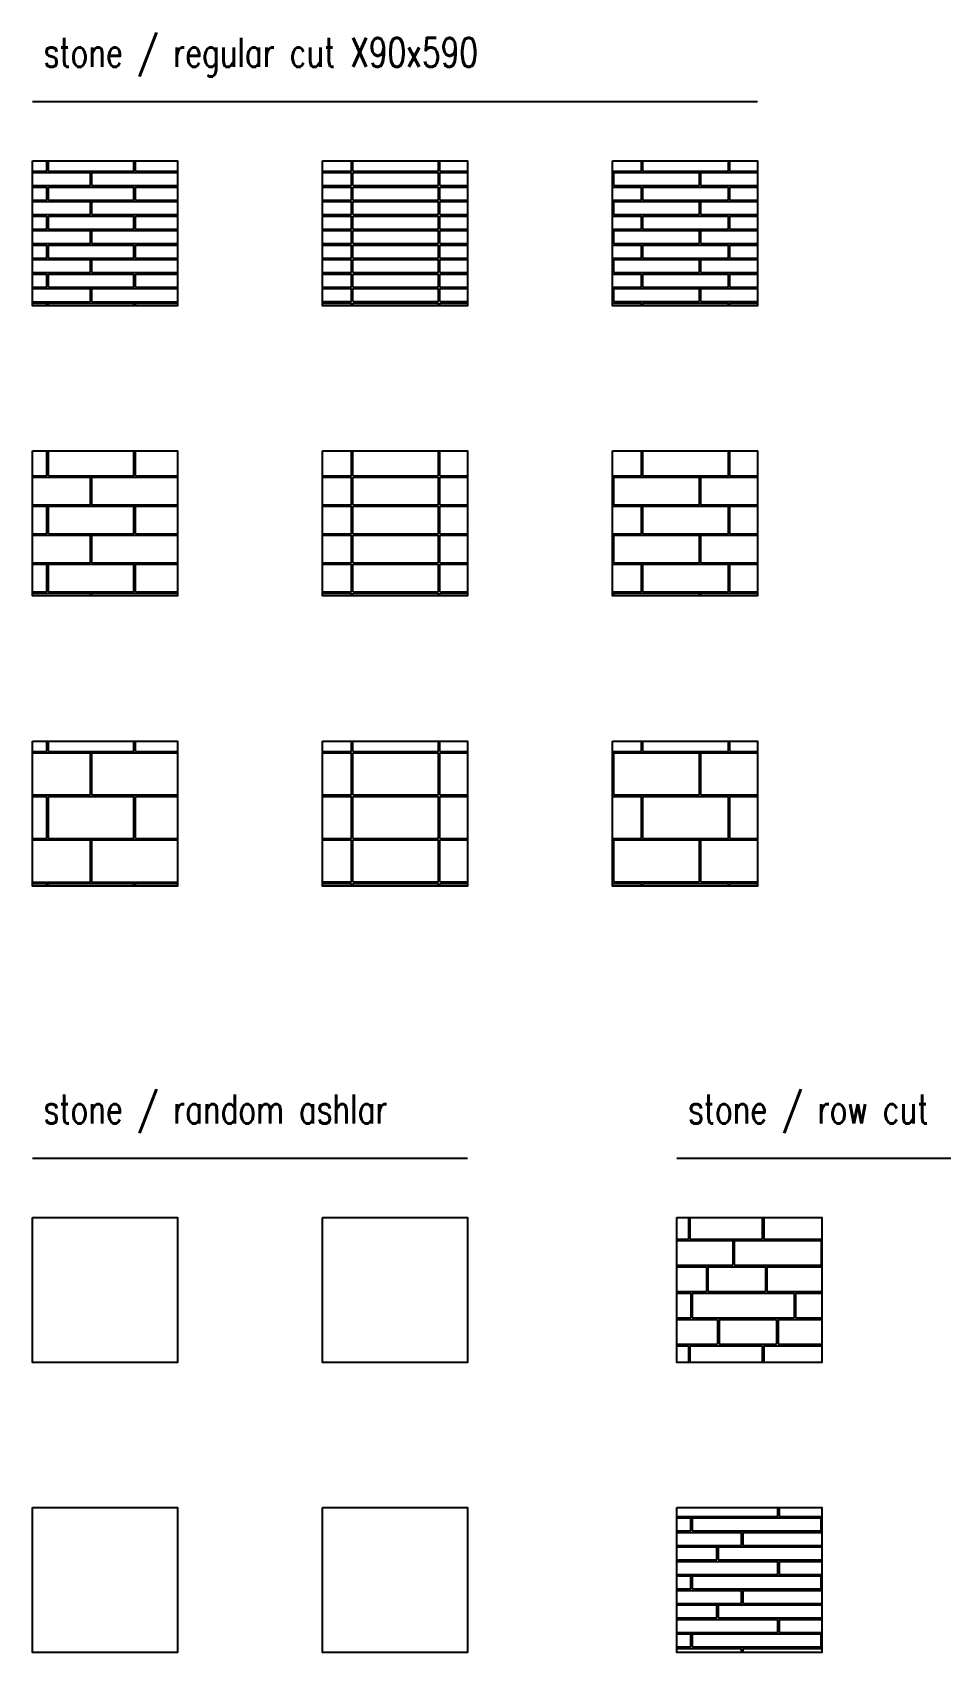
# Model space of a CAD drawing. Header units: millimetres. Extents: x 25495 to 48354, y 13294 to 24461.
# Drawn here: x 34995 to 41258, y 13294 to 24461 of the extents above; entities that cross this region are included whole.
import ezdxf

# ---------------------------------------------------------------- set-up
doc = ezdxf.new("R2010")
doc.units = ezdxf.units.MM
doc.header["$LTSCALE"] = 0.5
doc.styles.add('Annotative', font='romans.shx', dxfattribs={"width": 0.75})

msp = doc.modelspace()

# ---------------------------------------------------------------- hatches: boundary and pattern name
h = msp.add_hatch()
h.set_pattern_fill('ST-090S-HALF', color=256, pattern_type=2)
h.set_pattern_definition([(0, (5, 5), (300, 100), [590, -10]), (0, (5, 95), (300, 100), [590, -10]), (90, (-5, 5), (-300, 100), [90, -110]), (90, (5, 5), (-300, 100), [90, -110])])
h.paths.add_polyline_path([(34995, 23577), (34995, 22577), (35995, 22577), (35995, 23577)])
h = msp.add_hatch()
h.set_pattern_fill('ST-090S-STACK', color=256, pattern_type=2)
h.set_pattern_definition([(0, (5, 5), (0, 100), [590, -10]), (0, (5, 95), (0, 100), [590, -10]), (90, (-5, 5), (-600, 100), [90, -10]), (90, (5, 5), (-600, 100), [90, -10])])
h.paths.add_polyline_path([(36995, 22577), (37995, 22577), (37995, 23577), (36995, 23577)])
h = msp.add_hatch()
h.set_pattern_fill('ST-090S-THIRD', color=256, pattern_type=2)
h.set_pattern_definition([(0, (5, 5), (0, 200), [590, -10]), (0, (5, 95), (0, 200), [590, -10]), (0, (205, 105), (0, 200), [590, -10]), (0, (205, 195), (0, 200), [590, -10]), (90, (-5, 5), (-600, 4e-14), [90, -110]), (90, (5, 5), (-600, 4e-14), [90, -110]), (90, (195, 105), (-600, 4e-14), [90, -110]), (90, (205, 105), (-600, 4e-14), [90, -110])])
h.paths.add_polyline_path([(38995, 22577), (39995, 22577), (39995, 23577), (38995, 23577)])
h = msp.add_hatch()
h.set_pattern_fill('ST-190S-HALF', color=256, pattern_type=2)
h.set_pattern_definition([(0, (5, 5), (300, 200), [590, -10]), (0, (5, 195), (300, 200), [590, -10]), (90, (-5, 5), (-300, 200), [190, -210]), (90, (5, 5), (-300, 200), [190, -210])])
h.paths.add_polyline_path([(34995, 21577), (34995, 20577), (35995, 20577), (35995, 21577)])
h = msp.add_hatch()
h.set_pattern_fill('ST-190S-STACK', color=256, pattern_type=2)
h.set_pattern_definition([(0, (5, 5), (0, 200), [590, -10]), (0, (5, 195), (0, 200), [590, -10]), (90, (-5, 5), (-600, 200), [190, -10]), (90, (5, 5), (-600, 200), [190, -10])])
h.paths.add_polyline_path([(36995, 20577), (37995, 20577), (37995, 21577), (36995, 21577)])
h = msp.add_hatch()
h.set_pattern_fill('ST-190S-THIRD', color=256, pattern_type=2)
h.set_pattern_definition([(0, (5, 5), (0, 400), [590, -10]), (0, (5, 195), (0, 400), [590, -10]), (0, (205, 205), (0, 400), [590, -10]), (0, (205, 395), (0, 400), [590, -10]), (90, (-5, 5), (-600, 4e-14), [190, -210]), (90, (5, 5), (-600, 4e-14), [190, -210]), (90, (195, 205), (-600, 4e-14), [190, -210]), (90, (205, 205), (-600, 4e-14), [190, -210])])
h.paths.add_polyline_path([(38995, 20577), (39995, 20577), (39995, 21577), (38995, 21577)])
h = msp.add_hatch()
h.set_pattern_fill('ST-290S-HALF', color=256, pattern_type=2)
h.set_pattern_definition([(0, (5, 5), (300, 300), [590, -10]), (0, (5, 295), (300, 300), [590, -10]), (90, (-5, 5), (-300, 300), [290, -310]), (90, (5, 5), (-300, 300), [290, -310])])
h.paths.add_polyline_path([(34995, 19577), (34995, 18577), (35995, 18577), (35995, 19577)])
h = msp.add_hatch()
h.set_pattern_fill('ST-290S-STACK', color=256, pattern_type=2)
h.set_pattern_definition([(0, (5, 5), (0, 300), [590, -10]), (0, (5, 295), (0, 300), [590, -10]), (90, (-5, 5), (-600, 300), [290, -10]), (90, (5, 5), (-600, 300), [290, -10])])
h.paths.add_polyline_path([(36995, 18577), (37995, 18577), (37995, 19577), (36995, 19577)])
h = msp.add_hatch()
h.set_pattern_fill('ST-290S-THIRD', color=256, pattern_type=2)
h.set_pattern_definition([(0, (5, 5), (0, 600), [590, -10]), (0, (5, 295), (0, 600), [590, -10]), (0, (205, 305), (0, 600), [590, -10]), (0, (205, 595), (0, 600), [590, -10]), (90, (-5, 5), (-600, 4e-14), [290, -310]), (90, (5, 5), (-600, 4e-14), [290, -310]), (90, (195, 305), (-600, 4e-14), [290, -310]), (90, (205, 305), (-600, 4e-14), [290, -310])])
h.paths.add_polyline_path([(38995, 18577), (39995, 18577), (39995, 19577), (38995, 19577)])
h = msp.add_hatch()
h.set_pattern_fill('ST-ARIA', color=256, pattern_type=2)
h.set_pattern_definition([(0, (4751.8, 166.3), (0, -907.25), [803.275, -416.885]), (0, (4674.5, 357.8), (0, -907.25), [803.275, -416.885]), (0, (4751.8, -5.1), (0, -907.25), [803.275, -416.885]), (0, (4674.5, 529.3), (0, -907.25), [803.275, -416.885]), (0, (5380.3, 176.35), (0, -907.25), [701.675, -518.485]), (0, (4652.8, -15.1), (0, -907.25), [701.675, -518.485]), (0, (5380.3, 347.8), (0, -907.25), [701.675, -518.485]), (0, (4652.8, -186.55), (0, -907.25), [701.675, -518.485]), (0, (4449, -368), (0, -907.25), [600.075, -620.085]), (0, (5059.1, -368), (0, -907.25), [600.075, -620.085]), (0, (5059.1, -196.55), (0, -907.25), [600.075, -620.085]), (0, (4449, -196.55), (0, -907.25), [600.075, -620.085]), (0, (4871.9, 176.35), (0, -907.25), [498.475, -721.685]), (0, (5364.5, -15.1), (0, -907.25), [498.475, -721.685]), (0, (5364.5, -186.55), (0, -907.25), [498.475, -721.685]), (0, (4871.9, 347.8), (0, -907.25), [498.475, -721.685]), (0, (4344.9, 166.3), (0, -907.25), [396.875, -823.285]), (0, (5487.8, 357.8), (0, -907.25), [396.875, -823.285]), (0, (5487.8, 529.3), (0, -907.25), [396.875, -823.285]), (0, (4344.9, -5.1), (0, -907.25), [396.875, -823.285]), (270, (5487.8, 529.3), (1220.16, 7e-14), [171.45, -735.8]), (270, (5555.1, 166.3), (1220.16, 7e-14), [171.45, -735.8]), (270, (5354.5, -15.1), (1220.16, 7e-14), [171.45, -735.8]), (270, (5863, -15.1), (1220.16, 7e-14), [171.45, -735.8]), (270, (4674.5, 529.3), (1220.16, 7e-14), [171.45, -735.8]), (270, (4871.9, 347.8), (1220.16, 7e-14), [171.45, -735.8]), (270, (5059.1, -196.5), (1220.16, 7e-14), [171.45, -735.8]), (270, (4741.8, 166.3), (1220.16, 7e-14), [171.45, -735.8]), (270, (5380.3, 347.8), (1220.16, 7e-14), [171.45, -735.8]), (270, (4449, -196.5), (1220.16, 7e-14), [171.45, -735.8]), (270, (5370.3, 347.8), (1220.16, 7e-14), [171.45, -735.8]), (270, (5884.7, 529.3), (1220.16, 7e-14), [171.45, -735.8]), (270, (5659.2, -196.5), (1220.16, 7e-14), [171.45, -735.8]), (270, (6082, 347.8), (1220.16, 7e-14), [171.45, -735.8]), (270, (5477.8, 529.3), (1220.16, 7e-14), [171.45, -735.8]), (270, (5049.1, -196.5), (1220.16, 7e-14), [171.45, -735.8]), (270, (4652.8, -15.1), (1220.16, 7e-14), [171.45, -735.8]), (270, (4344.9, 166.3), (1220.16, 7e-14), [171.45, -735.8]), (270, (4751.8, 166.3), (1220.16, 7e-14), [171.45, -735.8]), (270, (5364.5, -15.1), (1220.16, 7e-14), [171.45, -735.8])])
h.paths.add_polyline_path([(39439, 16294), (39439, 15294), (40439, 15294), (40439, 16294)])
h = msp.add_hatch()
h.set_pattern_fill('ST-MAESTRO', color=256, pattern_type=2)
h.set_pattern_definition([(0, (5044, -168), (0, -400), [889.99, -910.01]), (0, (5344, -268), (0, -400), [889.99, -910.01]), (0, (5944, -168), (0, -400), [889.99, -910.01]), (0, (5694, -368), (0, -400), [889.99, -910.01]), (0, (4444, -268), (0, -400), [889.99, -910.01]), (0, (5524, -68), (0, -400), [889.99, -910.01]), (0, (4794, -368), (0, -400), [889.99, -910.01]), (0, (4624, -68), (0, -400), [889.99, -910.01]), (0, (4444, -178), (0, -400), [889.99, -910.01]), (0, (5944, -78), (0, -400), [889.99, -910.01]), (0, (4624, 22), (0, -400), [889.99, -910.01]), (0, (5524, 22), (0, -400), [889.99, -910.01]), (0, (5044, -78), (0, -400), [889.99, -910.01]), (0, (4794, -278), (0, -400), [889.99, -910.01]), (0, (5694, -278), (0, -400), [889.99, -910.01]), (0, (5344, -178), (0, -400), [889.99, -910.01]), (90, (5514, -68), (1800, -1e-13), [90, -310]), (90, (6584, -368), (1800, -1e-13), [90, -310]), (90, (6834, -168), (1800, -1e-13), [90, -310]), (90, (5334, -268), (1800, -1e-13), [90, -310]), (90, (5934, -168), (1800, -1e-13), [90, -310]), (90, (6414, -68), (1800, -1e-13), [90, -310]), (90, (6234, -268), (1800, -1e-13), [90, -310]), (90, (5684, -368), (1800, -1e-13), [90, -310]), (270, (5044, -78), (1800, 1e-13), [90, -310]), (270, (4444, -178), (1800, 1e-13), [90, -310]), (270, (4624, 22), (1800, 1e-13), [90, -310]), (270, (5944, -78), (1800, 1e-13), [90, -310]), (270, (5344, -178), (1800, 1e-13), [90, -310]), (270, (5694, -278), (1800, 1e-13), [90, -310]), (270, (5524, 22), (1800, 1e-13), [90, -310]), (270, (4794, -278), (1800, 1e-13), [90, -310])])
h.paths.add_polyline_path([(39439, 14294), (39439, 13294), (40439, 13294), (40439, 14294)])

# ---------------------------------------------------------------- linework, layer by layer
for points in [[(34995, 23985), (39995, 23985)], [(34995, 16702), (37995, 16702)], [(39439, 16702), (42439, 16702)]]:
    msp.add_lwpolyline(points)
for points in [[(34995, 23577), (35995, 23577), (35995, 22577), (34995, 22577)], [(36995, 23577), (37995, 23577), (37995, 22577), (36995, 22577)], [(38995, 23577), (39995, 23577), (39995, 22577), (38995, 22577)], [(34995, 21577), (35995, 21577), (35995, 20577), (34995, 20577)], [(36995, 21577), (37995, 21577), (37995, 20577), (36995, 20577)], [(38995, 21577), (39995, 21577), (39995, 20577), (38995, 20577)], [(34995, 19577), (35995, 19577), (35995, 18577), (34995, 18577)], [(36995, 19577), (37995, 19577), (37995, 18577), (36995, 18577)], [(38995, 19577), (39995, 19577), (39995, 18577), (38995, 18577)], [(34995, 16294), (35995, 16294), (35995, 15294), (34995, 15294)], [(36995, 16294), (37995, 16294), (37995, 15294), (36995, 15294)], [(39439, 16294), (40439, 16294), (40439, 15294), (39439, 15294)], [(34995, 14294), (35995, 14294), (35995, 13294), (34995, 13294)], [(36995, 14294), (37995, 14294), (37995, 13294), (36995, 13294)], [(39439, 14294), (40439, 14294), (40439, 13294), (39439, 13294)]]:
    msp.add_lwpolyline(points, close=True)

# ---------------------------------------------------------------- texts
at = {"style": 'Annotative', "width": 0.75}
for s, p in [('stone / regular cut X90x590', (35072, 24223)), ('stone / random ashlar', (35072, 16940)), ('stone / row cut', (39516, 16940))]:
    msp.add_text(s, height=200, dxfattribs=at).set_placement(p)

doc.saveas('drawing.dxf')
